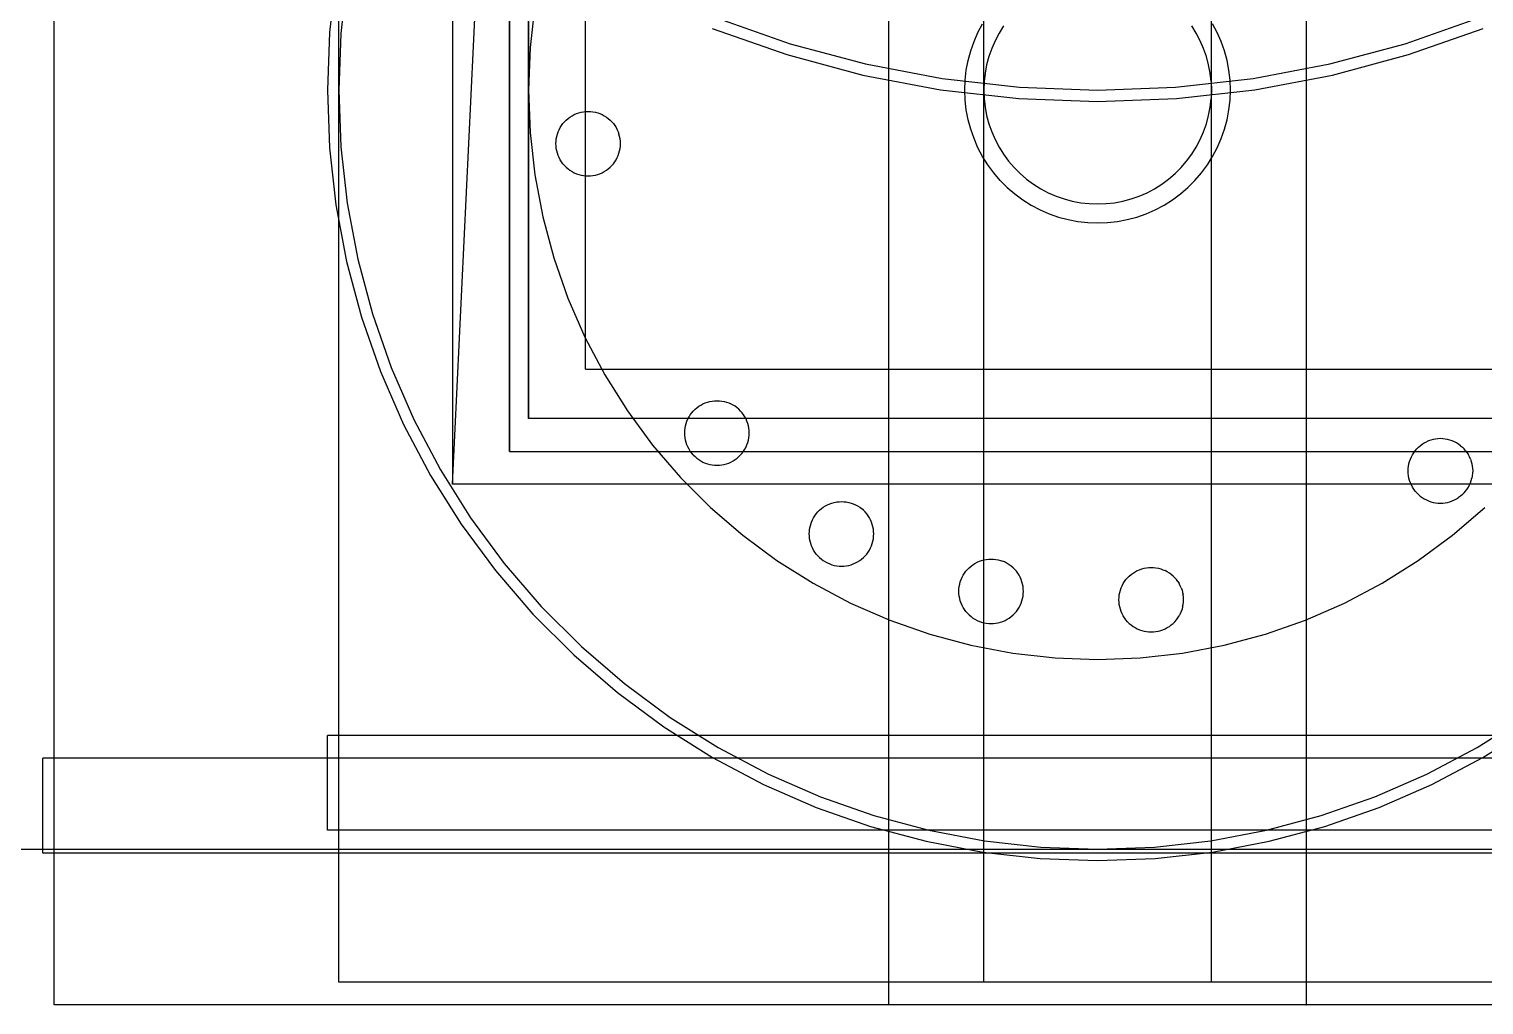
# Model space of a CAD drawing. Header units: millimetres. Extents: x -180 to 1414, y -663 to 972.
# Drawn here: x 1143.7 to 1220.4, y 346.8 to 398.2 of the extents above; entities that cross this region are included whole.
import ezdxf

# ---------------------------------------------------------------- set-up
doc = ezdxf.new("R2010")
doc.units = ezdxf.units.MM
doc.layers.add('TOP', color=8, linetype='Continuous')

msp = doc.modelspace()

# ---------------------------------------------------------------- linework, layer by layer
at = {"layer": 'TOP'}
for p, q in [((1145, 346.8), (1145, 452)), ((1160, 348), (1160, 452)), ((1189, 346.8), (1189, 452)), ((1194, 348), (1194, 452)), ((1206, 348), (1206, 452)), ((1211, 346.8), (1211, 452)), ((1173, 380.288), (1173, 435.288)), ((1170, 432.691), (1170, 377.691)), ((1169, 375.961), (1169, 430.961)), ((1166, 429.23), (1166, 374.23)), ((1166, 374.23), (1168, 415.77)), ((1169, 414.039), (1169, 375.961)), ((1170, 377.691), (1170, 412.309)), ((1173, 380.288), (1173, 409.712)), ((1159.853, 401.051), (1159.514, 398.034)), ((1160.447, 400.962), (1160.112, 397.989)), ((1160.447, 400.962), (1160.112, 397.989)), ((1170.335, 399.471), (1170.084, 397.242)), ((1179.906, 398.802), (1183.788, 397.443)), ((1179.906, 398.802), (1183.788, 397.443)), ((1216.212, 397.443), (1220.094, 398.802)), ((1216.212, 397.443), (1220.094, 398.802)), ((1159.514, 398.034), (1159.4, 395)), ((1160.112, 397.989), (1160, 395)), ((1160.112, 397.989), (1160, 395)), ((1179.687, 398.243), (1183.612, 396.87)), ((1193.484, 397.557), (1193.693, 398.037)), ((1193.693, 398.037), (1193.938, 398.5)), ((1194.804, 398), (1194.594, 397.603)), ((1195.043, 398.38), (1194.804, 398)), ((1205.196, 398), (1204.957, 398.38)), ((1205.406, 397.603), (1205.196, 398)), ((1206.307, 398.037), (1206.062, 398.5)), ((1206.516, 397.557), (1206.307, 398.037)), ((1216.388, 396.87), (1220.313, 398.243)), ((1170.084, 397.242), (1170, 395)), ((1183.788, 397.443), (1187.761, 396.379)), ((1183.788, 397.443), (1187.761, 396.379)), ((1193.311, 397.063), (1193.484, 397.557)), ((1194.594, 397.603), (1194.415, 397.192)), ((1205.585, 397.192), (1205.406, 397.603)), ((1206.689, 397.063), (1206.516, 397.557)), ((1212.239, 396.379), (1216.212, 397.443)), ((1212.239, 396.379), (1216.212, 397.443)), ((1183.612, 396.87), (1187.628, 395.794)), ((1193.078, 396.043), (1193.176, 396.558)), ((1193.176, 396.558), (1193.311, 397.063)), ((1194.267, 396.769), (1194.15, 396.335)), ((1194.415, 397.192), (1194.267, 396.769)), ((1205.733, 396.769), (1205.585, 397.192)), ((1205.85, 396.335), (1205.733, 396.769)), ((1206.824, 396.558), (1206.689, 397.063)), ((1206.922, 396.043), (1206.824, 396.558)), ((1212.372, 395.794), (1216.388, 396.87)), ((1187.628, 395.794), (1191.713, 395.021)), ((1187.761, 396.379), (1191.803, 395.614)), ((1187.761, 396.379), (1191.803, 395.614)), ((1193.02, 395.523), (1193.078, 396.043)), ((1194.067, 395.894), (1194.017, 395.448)), ((1194.15, 396.335), (1194.067, 395.894)), ((1205.933, 395.894), (1205.85, 396.335)), ((1205.983, 395.448), (1205.933, 395.894)), ((1206.98, 395.523), (1206.922, 396.043)), ((1208.197, 395.614), (1212.239, 396.379)), ((1208.197, 395.614), (1212.239, 396.379)), ((1208.287, 395.021), (1212.372, 395.794)), ((1159.4, 395), (1159.514, 391.966)), ((1160, 395), (1160.112, 392.011)), ((1160, 395), (1160.112, 392.011)), ((1170, 395), (1170.084, 392.758)), ((1191.713, 395.021), (1195.845, 394.555)), ((1191.803, 395.614), (1195.89, 395.154)), ((1191.803, 395.614), (1195.89, 395.154)), ((1193, 395), (1193.02, 395.523)), ((1193.02, 394.477), (1193, 395)), ((1194.017, 395.448), (1194, 395)), ((1194, 395), (1194.017, 394.552)), ((1195.89, 395.154), (1200, 395)), ((1195.89, 395.154), (1200, 395)), ((1200, 395), (1204.11, 395.154)), ((1200, 395), (1204.11, 395.154)), ((1204.11, 395.154), (1208.197, 395.614)), ((1204.11, 395.154), (1208.197, 395.614)), ((1204.155, 394.555), (1208.287, 395.021)), ((1205.983, 395.448), (1206, 395)), ((1206, 395), (1205.983, 394.552)), ((1207, 395), (1206.98, 395.523)), ((1206.98, 394.477), (1207, 395)), ((1193.078, 393.957), (1193.02, 394.477)), ((1194.017, 394.552), (1194.067, 394.106)), ((1195.845, 394.555), (1200, 394.4)), ((1200, 394.4), (1204.155, 394.555)), ((1205.933, 394.106), (1205.983, 394.552)), ((1206.922, 393.957), (1206.98, 394.477)), ((1171.902, 393.334), (1171.992, 393.424)), ((1171.992, 393.424), (1172.088, 393.507)), ((1172.088, 393.507), (1172.19, 393.582)), ((1172.19, 393.582), (1172.298, 393.65)), ((1172.298, 393.65), (1172.41, 393.709)), ((1172.41, 393.709), (1172.527, 393.76)), ((1172.527, 393.76), (1172.647, 393.802)), ((1172.647, 393.802), (1172.77, 393.835)), ((1172.77, 393.835), (1172.895, 393.859)), ((1172.895, 393.859), (1173.021, 393.873)), ((1173.021, 393.873), (1173.148, 393.878)), ((1173.148, 393.878), (1173.275, 393.873)), ((1173.275, 393.873), (1173.401, 393.859)), ((1173.401, 393.859), (1173.526, 393.835)), ((1173.526, 393.835), (1173.649, 393.802)), ((1173.649, 393.802), (1173.769, 393.76)), ((1173.769, 393.76), (1173.886, 393.709)), ((1173.886, 393.709), (1173.998, 393.65)), ((1173.998, 393.65), (1174.106, 393.582)), ((1174.106, 393.582), (1174.208, 393.507)), ((1174.208, 393.507), (1174.304, 393.424)), ((1174.304, 393.424), (1174.394, 393.334)), ((1193.176, 393.442), (1193.078, 393.957)), ((1193.311, 392.937), (1193.176, 393.442)), ((1194.067, 394.106), (1194.15, 393.665)), ((1194.15, 393.665), (1194.267, 393.231)), ((1205.733, 393.231), (1205.85, 393.665)), ((1205.85, 393.665), (1205.933, 394.106)), ((1206.689, 392.937), (1206.824, 393.442)), ((1206.824, 393.442), (1206.922, 393.957)), ((1170.084, 392.758), (1170.335, 390.529)), ((1171.491, 392.556), (1171.523, 392.679)), ((1171.523, 392.679), (1171.565, 392.799)), ((1171.565, 392.799), (1171.616, 392.915)), ((1171.616, 392.915), (1171.676, 393.028)), ((1171.676, 393.028), (1171.743, 393.135)), ((1171.743, 393.135), (1171.819, 393.238)), ((1171.819, 393.238), (1171.902, 393.334)), ((1174.394, 393.334), (1174.477, 393.238)), ((1174.477, 393.238), (1174.553, 393.135)), ((1174.553, 393.135), (1174.62, 393.028)), ((1174.62, 393.028), (1174.68, 392.915)), ((1174.68, 392.915), (1174.73, 392.799)), ((1174.73, 392.799), (1174.772, 392.679)), ((1174.805, 392.556), (1174.772, 392.679)), ((1193.484, 392.443), (1193.311, 392.937)), ((1194.267, 393.231), (1194.415, 392.808)), ((1194.415, 392.808), (1194.594, 392.397)), ((1205.406, 392.397), (1205.585, 392.808)), ((1205.585, 392.808), (1205.733, 393.231)), ((1206.516, 392.443), (1206.689, 392.937)), ((1159.514, 391.966), (1159.853, 388.949)), ((1160.112, 392.011), (1160.447, 389.038)), ((1160.112, 392.011), (1160.447, 389.038)), ((1171.448, 392.178), (1171.453, 392.305)), ((1171.453, 392.051), (1171.448, 392.178)), ((1171.453, 392.305), (1171.467, 392.431)), ((1171.467, 391.924), (1171.453, 392.051)), ((1171.467, 392.431), (1171.491, 392.556)), ((1171.491, 391.799), (1171.467, 391.924)), ((1174.829, 392.431), (1174.805, 392.556)), ((1174.805, 391.799), (1174.829, 391.924)), ((1174.843, 392.305), (1174.829, 392.431)), ((1174.829, 391.924), (1174.843, 392.051)), ((1174.848, 392.178), (1174.843, 392.305)), ((1174.843, 392.051), (1174.848, 392.178)), ((1193.693, 391.963), (1193.484, 392.443)), ((1193.938, 391.5), (1193.693, 391.963)), ((1194.594, 392.397), (1194.804, 392)), ((1194.804, 392), (1195.043, 391.62)), ((1204.957, 391.62), (1205.196, 392)), ((1205.196, 392), (1205.406, 392.397)), ((1206.062, 391.5), (1206.307, 391.963)), ((1206.307, 391.963), (1206.516, 392.443)), ((1171.523, 391.677), (1171.491, 391.799)), ((1171.565, 391.557), (1171.523, 391.677)), ((1171.616, 391.44), (1171.565, 391.557)), ((1171.676, 391.328), (1171.616, 391.44)), ((1171.743, 391.22), (1171.676, 391.328)), ((1171.819, 391.118), (1171.743, 391.22)), ((1171.902, 391.021), (1171.819, 391.118)), ((1174.394, 391.021), (1174.477, 391.118)), ((1174.477, 391.118), (1174.553, 391.22)), ((1174.553, 391.22), (1174.62, 391.328)), ((1174.62, 391.328), (1174.68, 391.44)), ((1174.68, 391.44), (1174.73, 391.557)), ((1174.73, 391.557), (1174.772, 391.677)), ((1174.772, 391.677), (1174.805, 391.799)), ((1194.216, 391.057), (1193.938, 391.5)), ((1195.043, 391.62), (1195.309, 391.259)), ((1195.309, 391.259), (1195.602, 390.919)), ((1204.398, 390.919), (1204.691, 391.259)), ((1204.691, 391.259), (1204.957, 391.62)), ((1205.784, 391.057), (1206.062, 391.5)), ((1170.335, 390.529), (1170.752, 388.324)), ((1171.902, 391.021), (1171.992, 390.932)), ((1171.992, 390.932), (1172.088, 390.849)), ((1172.088, 390.849), (1172.19, 390.773)), ((1172.19, 390.773), (1172.298, 390.705)), ((1172.298, 390.705), (1172.41, 390.646)), ((1172.41, 390.646), (1172.527, 390.595)), ((1172.527, 390.595), (1172.647, 390.553)), ((1172.647, 390.553), (1172.77, 390.52)), ((1172.77, 390.52), (1172.895, 390.497)), ((1172.895, 390.497), (1173.021, 390.482)), ((1173.021, 390.482), (1173.148, 390.478)), ((1173.148, 390.478), (1173.275, 390.482)), ((1173.275, 390.482), (1173.401, 390.497)), ((1173.401, 390.497), (1173.526, 390.52)), ((1173.526, 390.52), (1173.649, 390.553)), ((1173.649, 390.553), (1173.769, 390.595)), ((1173.769, 390.595), (1173.886, 390.646)), ((1173.886, 390.646), (1173.998, 390.705)), ((1173.998, 390.705), (1174.106, 390.773)), ((1174.106, 390.773), (1174.208, 390.849)), ((1174.208, 390.849), (1174.304, 390.932)), ((1174.304, 390.932), (1174.394, 391.021)), ((1194.527, 390.636), (1194.216, 391.057)), ((1194.869, 390.239), (1194.527, 390.636)), ((1195.602, 390.919), (1195.919, 390.602)), ((1195.919, 390.602), (1196.259, 390.309)), ((1196.259, 390.309), (1196.62, 390.043)), ((1203.38, 390.043), (1203.741, 390.309)), ((1203.741, 390.309), (1204.081, 390.602)), ((1204.081, 390.602), (1204.398, 390.919)), ((1205.131, 390.239), (1205.473, 390.636)), ((1205.473, 390.636), (1205.784, 391.057)), ((1195.239, 389.869), (1194.869, 390.239)), ((1195.239, 389.869), (1195.636, 389.527)), ((1195.636, 389.527), (1196.057, 389.216)), ((1196.62, 390.043), (1197, 389.804)), ((1197, 389.804), (1197.397, 389.594)), ((1197.397, 389.594), (1197.808, 389.415)), ((1202.192, 389.415), (1202.603, 389.594)), ((1202.603, 389.594), (1203, 389.804)), ((1203, 389.804), (1203.38, 390.043)), ((1203.943, 389.216), (1204.364, 389.527)), ((1204.364, 389.527), (1204.761, 389.869)), ((1204.761, 389.869), (1205.131, 390.239)), ((1159.853, 388.949), (1160.418, 385.966)), ((1160.447, 389.038), (1161.003, 386.099)), ((1160.447, 389.038), (1161.003, 386.099)), ((1196.057, 389.216), (1196.5, 388.938)), ((1196.5, 388.938), (1196.963, 388.693)), ((1197.808, 389.415), (1198.231, 389.267)), ((1198.231, 389.267), (1198.665, 389.15)), ((1198.665, 389.15), (1199.106, 389.067)), ((1199.106, 389.067), (1199.552, 389.017)), ((1199.552, 389.017), (1200, 389)), ((1200, 389), (1200.448, 389.017)), ((1200.448, 389.017), (1200.894, 389.067)), ((1200.894, 389.067), (1201.335, 389.15)), ((1201.335, 389.15), (1201.769, 389.267)), ((1201.769, 389.267), (1202.192, 389.415)), ((1203.037, 388.693), (1203.5, 388.938)), ((1203.5, 388.938), (1203.943, 389.216)), ((1170.752, 388.324), (1171.333, 386.157)), ((1196.963, 388.693), (1197.443, 388.484)), ((1197.443, 388.484), (1197.937, 388.311)), ((1197.937, 388.311), (1198.442, 388.176)), ((1198.442, 388.176), (1198.957, 388.078)), ((1198.957, 388.078), (1199.477, 388.02)), ((1199.477, 388.02), (1200, 388)), ((1200, 388), (1200.523, 388.02)), ((1200.523, 388.02), (1201.043, 388.078)), ((1201.043, 388.078), (1201.558, 388.176)), ((1201.558, 388.176), (1202.063, 388.311)), ((1202.063, 388.311), (1202.557, 388.484)), ((1202.557, 388.484), (1203.037, 388.693)), ((1160.418, 385.966), (1161.204, 383.033)), ((1161.003, 386.099), (1161.777, 383.21)), ((1161.003, 386.099), (1161.777, 383.21)), ((1171.333, 386.157), (1172.074, 384.04)), ((1172.074, 384.04), (1172.971, 381.983)), ((1161.204, 383.033), (1162.207, 380.167)), ((1161.777, 383.21), (1162.765, 380.386)), ((1161.777, 383.21), (1162.765, 380.386)), ((1172.971, 381.983), (1174.019, 380)), ((1162.765, 380.386), (1163.961, 377.645)), ((1162.765, 380.386), (1163.961, 377.645)), ((1162.207, 380.167), (1163.421, 377.384)), ((1173, 380.288), (1227, 380.288)), ((1174.019, 380), (1175.213, 378.1)), ((1175.213, 378.1), (1176.545, 376.295)), ((1178.606, 377.993), (1178.689, 378.09)), ((1178.689, 378.09), (1178.779, 378.18)), ((1178.779, 378.18), (1178.875, 378.263)), ((1178.875, 378.263), (1178.977, 378.338)), ((1178.977, 378.338), (1179.085, 378.406)), ((1179.085, 378.406), (1179.197, 378.465)), ((1179.197, 378.465), (1179.314, 378.516)), ((1179.314, 378.516), (1179.434, 378.558)), ((1179.434, 378.558), (1179.557, 378.591)), ((1179.557, 378.591), (1179.682, 378.614)), ((1179.682, 378.614), (1179.808, 378.629)), ((1179.808, 378.629), (1179.935, 378.633)), ((1179.935, 378.633), (1180.062, 378.629)), ((1180.062, 378.629), (1180.188, 378.614)), ((1180.188, 378.614), (1180.313, 378.591)), ((1180.313, 378.591), (1180.436, 378.558)), ((1180.436, 378.558), (1180.556, 378.516)), ((1180.556, 378.516), (1180.673, 378.465)), ((1180.785, 378.406), (1180.673, 378.465)), ((1180.893, 378.338), (1180.785, 378.406)), ((1180.995, 378.263), (1180.893, 378.338)), ((1181.091, 378.18), (1180.995, 378.263)), ((1181.181, 378.09), (1181.091, 378.18)), ((1181.264, 377.993), (1181.181, 378.09)), ((1163.421, 377.384), (1164.839, 374.7)), ((1163.961, 377.645), (1165.359, 375)), ((1163.961, 377.645), (1165.359, 375)), ((1230, 377.691), (1170, 377.691)), ((1178.254, 377.187), (1178.278, 377.312)), ((1178.278, 377.312), (1178.311, 377.435)), ((1178.311, 377.435), (1178.353, 377.555)), ((1178.353, 377.555), (1178.403, 377.671)), ((1178.403, 377.671), (1178.463, 377.783)), ((1178.463, 377.783), (1178.53, 377.891)), ((1178.53, 377.891), (1178.606, 377.993)), ((1181.34, 377.891), (1181.264, 377.993)), ((1181.407, 377.783), (1181.34, 377.891)), ((1181.467, 377.671), (1181.407, 377.783)), ((1181.518, 377.555), (1181.467, 377.671)), ((1181.56, 377.435), (1181.518, 377.555)), ((1181.592, 377.312), (1181.56, 377.435)), ((1181.616, 377.187), (1181.592, 377.312)), ((1178.235, 376.933), (1178.24, 377.061)), ((1178.24, 376.806), (1178.235, 376.933)), ((1178.24, 377.061), (1178.254, 377.187)), ((1178.254, 376.68), (1178.24, 376.806)), ((1178.278, 376.555), (1178.254, 376.68)), ((1178.311, 376.432), (1178.278, 376.555)), ((1181.56, 376.432), (1181.592, 376.555)), ((1181.592, 376.555), (1181.616, 376.68)), ((1181.63, 377.061), (1181.616, 377.187)), ((1181.616, 376.68), (1181.63, 376.806)), ((1181.635, 376.933), (1181.63, 377.061)), ((1181.63, 376.806), (1181.635, 376.933)), ((1217.445, 376.518), (1217.329, 376.467)), ((1217.565, 376.56), (1217.445, 376.518)), ((1217.688, 376.592), (1217.565, 376.56)), ((1217.813, 376.616), (1217.688, 376.592)), ((1217.939, 376.63), (1217.813, 376.616)), ((1218.067, 376.635), (1217.939, 376.63)), ((1218.194, 376.63), (1218.067, 376.635)), ((1218.32, 376.616), (1218.194, 376.63)), ((1218.445, 376.592), (1218.32, 376.616)), ((1218.568, 376.56), (1218.445, 376.592)), ((1218.688, 376.518), (1218.568, 376.56)), ((1218.804, 376.467), (1218.688, 376.518)), ((1169, 375.961), (1231, 375.961)), ((1176.545, 376.295), (1178.008, 374.595)), ((1178.353, 376.312), (1178.311, 376.432)), ((1178.403, 376.196), (1178.353, 376.312)), ((1178.463, 376.083), (1178.403, 376.196)), ((1178.53, 375.976), (1178.463, 376.083)), ((1178.606, 375.874), (1178.53, 375.976)), ((1178.689, 375.777), (1178.606, 375.874)), ((1178.689, 375.777), (1178.779, 375.687)), ((1181.091, 375.687), (1181.181, 375.777)), ((1181.181, 375.777), (1181.264, 375.874)), ((1181.264, 375.874), (1181.34, 375.976)), ((1181.34, 375.976), (1181.407, 376.083)), ((1181.407, 376.083), (1181.467, 376.196)), ((1181.467, 376.196), (1181.518, 376.312)), ((1181.518, 376.312), (1181.56, 376.432)), ((1216.535, 375.673), (1216.594, 375.785)), ((1216.594, 375.785), (1216.662, 375.893)), ((1216.662, 375.893), (1216.737, 375.995)), ((1216.737, 375.995), (1216.82, 376.091)), ((1216.82, 376.091), (1216.91, 376.181)), ((1216.91, 376.181), (1217.007, 376.264)), ((1217.007, 376.264), (1217.109, 376.34)), ((1217.109, 376.34), (1217.217, 376.407)), ((1217.217, 376.407), (1217.329, 376.467)), ((1218.917, 376.407), (1218.804, 376.467)), ((1219.024, 376.34), (1218.917, 376.407)), ((1219.126, 376.264), (1219.024, 376.34)), ((1219.126, 376.264), (1219.223, 376.181)), ((1219.313, 376.091), (1219.223, 376.181)), ((1219.396, 375.995), (1219.313, 376.091)), ((1219.396, 375.995), (1219.471, 375.893)), ((1219.471, 375.893), (1219.539, 375.785)), ((1219.598, 375.673), (1219.539, 375.785)), ((1165.359, 375), (1166.95, 372.467)), ((1165.359, 375), (1166.95, 372.467)), ((1178.779, 375.687), (1178.875, 375.604)), ((1178.875, 375.604), (1178.977, 375.529)), ((1178.977, 375.529), (1179.085, 375.461)), ((1179.085, 375.461), (1179.197, 375.402)), ((1179.197, 375.402), (1179.314, 375.351)), ((1179.314, 375.351), (1179.434, 375.309)), ((1179.434, 375.309), (1179.557, 375.276)), ((1179.557, 375.276), (1179.682, 375.252)), ((1179.682, 375.252), (1179.808, 375.238)), ((1179.808, 375.238), (1179.935, 375.233)), ((1179.935, 375.233), (1180.062, 375.238)), ((1180.062, 375.238), (1180.188, 375.252)), ((1180.188, 375.252), (1180.313, 375.276)), ((1180.313, 375.276), (1180.436, 375.309)), ((1180.436, 375.309), (1180.556, 375.351)), ((1180.556, 375.351), (1180.673, 375.402)), ((1180.673, 375.402), (1180.785, 375.461)), ((1180.785, 375.461), (1180.893, 375.529)), ((1180.893, 375.529), (1180.995, 375.604)), ((1180.995, 375.604), (1181.091, 375.687)), ((1216.367, 374.935), (1216.371, 375.062)), ((1216.371, 375.062), (1216.386, 375.188)), ((1216.386, 375.188), (1216.409, 375.313)), ((1216.409, 375.313), (1216.442, 375.436)), ((1216.442, 375.436), (1216.484, 375.556)), ((1216.484, 375.556), (1216.535, 375.673)), ((1219.649, 375.556), (1219.598, 375.673)), ((1219.649, 375.556), (1219.691, 375.436)), ((1219.691, 375.436), (1219.724, 375.313)), ((1219.724, 375.313), (1219.748, 375.188)), ((1219.748, 375.188), (1219.762, 375.062)), ((1219.762, 375.062), (1219.767, 374.935)), ((1164.839, 374.7), (1166.455, 372.129)), ((1234, 374.23), (1166, 374.23)), ((1178.008, 374.595), (1179.595, 373.008)), ((1216.371, 374.808), (1216.367, 374.935)), ((1216.386, 374.682), (1216.371, 374.808)), ((1216.409, 374.557), (1216.386, 374.682)), ((1216.442, 374.434), (1216.409, 374.557)), ((1216.484, 374.314), (1216.442, 374.434)), ((1216.535, 374.197), (1216.484, 374.314)), ((1216.594, 374.085), (1216.535, 374.197)), ((1219.539, 374.085), (1219.598, 374.197)), ((1219.598, 374.197), (1219.649, 374.314)), ((1219.649, 374.314), (1219.691, 374.434)), ((1219.691, 374.434), (1219.724, 374.557)), ((1219.748, 374.682), (1219.724, 374.557)), ((1219.762, 374.808), (1219.748, 374.682)), ((1219.767, 374.935), (1219.762, 374.808)), ((1216.662, 373.977), (1216.594, 374.085)), ((1216.737, 373.875), (1216.662, 373.977)), ((1216.82, 373.779), (1216.737, 373.875)), ((1216.82, 373.779), (1216.91, 373.689)), ((1216.91, 373.689), (1217.007, 373.606)), ((1217.007, 373.606), (1217.109, 373.53)), ((1217.109, 373.53), (1217.217, 373.463)), ((1217.217, 373.463), (1217.329, 373.403)), ((1218.804, 373.403), (1218.917, 373.463)), ((1218.917, 373.463), (1219.024, 373.53)), ((1219.126, 373.606), (1219.024, 373.53)), ((1219.223, 373.689), (1219.126, 373.606)), ((1219.313, 373.779), (1219.223, 373.689)), ((1219.313, 373.779), (1219.396, 373.875)), ((1219.396, 373.875), (1219.471, 373.977)), ((1219.471, 373.977), (1219.539, 374.085)), ((1179.595, 373.008), (1181.295, 371.545)), ((1185.095, 372.575), (1185.171, 372.677)), ((1185.171, 372.677), (1185.254, 372.774)), ((1185.254, 372.774), (1185.344, 372.864)), ((1185.344, 372.864), (1185.44, 372.946)), ((1185.44, 372.946), (1185.542, 373.022)), ((1185.542, 373.022), (1185.65, 373.09)), ((1185.65, 373.09), (1185.762, 373.149)), ((1185.762, 373.149), (1185.879, 373.2)), ((1185.879, 373.2), (1185.999, 373.242)), ((1185.999, 373.242), (1186.122, 373.275)), ((1186.122, 373.275), (1186.247, 373.298)), ((1186.247, 373.298), (1186.373, 373.313)), ((1186.373, 373.313), (1186.5, 373.317)), ((1186.5, 373.317), (1186.627, 373.313)), ((1186.627, 373.313), (1186.753, 373.298)), ((1186.753, 373.298), (1186.878, 373.275)), ((1186.878, 373.275), (1187.001, 373.242)), ((1187.001, 373.242), (1187.121, 373.2)), ((1187.121, 373.2), (1187.238, 373.149)), ((1187.238, 373.149), (1187.35, 373.09)), ((1187.35, 373.09), (1187.458, 373.022)), ((1187.458, 373.022), (1187.56, 372.946)), ((1187.656, 372.864), (1187.56, 372.946)), ((1187.746, 372.774), (1187.656, 372.864)), ((1187.829, 372.677), (1187.746, 372.774)), ((1187.905, 372.575), (1187.829, 372.677)), ((1217.329, 373.403), (1217.445, 373.353)), ((1217.445, 373.353), (1217.565, 373.311)), ((1217.565, 373.311), (1217.688, 373.278)), ((1217.688, 373.278), (1217.813, 373.254)), ((1217.813, 373.254), (1217.939, 373.24)), ((1217.939, 373.24), (1218.067, 373.235)), ((1218.067, 373.235), (1218.194, 373.24)), ((1218.194, 373.24), (1218.32, 373.254)), ((1218.32, 373.254), (1218.445, 373.278)), ((1218.445, 373.278), (1218.568, 373.311)), ((1218.568, 373.311), (1218.688, 373.353)), ((1218.688, 373.353), (1218.804, 373.403)), ((1218.705, 371.545), (1220.405, 373.008)), ((1166.455, 372.129), (1168.258, 369.686)), ((1166.95, 372.467), (1168.727, 370.06)), ((1166.95, 372.467), (1168.727, 370.06)), ((1184.819, 371.871), (1184.843, 371.996)), ((1184.843, 371.996), (1184.876, 372.118)), ((1184.876, 372.118), (1184.918, 372.238)), ((1184.918, 372.238), (1184.968, 372.355)), ((1184.968, 372.355), (1185.028, 372.467)), ((1185.028, 372.467), (1185.095, 372.575)), ((1187.972, 372.467), (1187.905, 372.575)), ((1188.032, 372.355), (1187.972, 372.467)), ((1188.082, 372.238), (1188.032, 372.355)), ((1188.124, 372.118), (1188.082, 372.238)), ((1188.157, 371.996), (1188.124, 372.118)), ((1188.181, 371.871), (1188.157, 371.996)), ((1181.295, 371.545), (1183.1, 370.213)), ((1184.8, 371.617), (1184.805, 371.744)), ((1184.805, 371.49), (1184.8, 371.617)), ((1184.805, 371.744), (1184.819, 371.871)), ((1184.819, 371.364), (1184.805, 371.49)), ((1184.843, 371.239), (1184.819, 371.364)), ((1184.876, 371.116), (1184.843, 371.239)), ((1188.124, 371.116), (1188.157, 371.239)), ((1188.157, 371.239), (1188.181, 371.364)), ((1188.195, 371.744), (1188.181, 371.871)), ((1188.181, 371.364), (1188.195, 371.49)), ((1188.2, 371.617), (1188.195, 371.744)), ((1188.195, 371.49), (1188.2, 371.617)), ((1216.9, 370.213), (1218.705, 371.545)), ((1184.918, 370.996), (1184.876, 371.116)), ((1184.968, 370.88), (1184.918, 370.996)), ((1185.028, 370.767), (1184.968, 370.88)), ((1185.095, 370.66), (1185.028, 370.767)), ((1185.171, 370.557), (1185.095, 370.66)), ((1185.254, 370.461), (1185.171, 370.557)), ((1185.254, 370.461), (1185.344, 370.371)), ((1185.344, 370.371), (1185.44, 370.288)), ((1187.56, 370.288), (1187.656, 370.371)), ((1187.656, 370.371), (1187.746, 370.461)), ((1187.746, 370.461), (1187.829, 370.557)), ((1187.829, 370.557), (1187.905, 370.66)), ((1187.905, 370.66), (1187.972, 370.767)), ((1187.972, 370.767), (1188.032, 370.88)), ((1188.032, 370.88), (1188.082, 370.996)), ((1188.082, 370.996), (1188.124, 371.116)), ((1168.258, 369.686), (1170.238, 367.385)), ((1168.727, 370.06), (1170.678, 367.793)), ((1168.727, 370.06), (1170.678, 367.793)), ((1183.1, 370.213), (1185, 369.019)), ((1185.44, 370.288), (1185.542, 370.213)), ((1185.542, 370.213), (1185.65, 370.145)), ((1185.65, 370.145), (1185.762, 370.086)), ((1185.762, 370.086), (1185.879, 370.035)), ((1185.879, 370.035), (1185.999, 369.993)), ((1185.999, 369.993), (1186.122, 369.96)), ((1186.122, 369.96), (1186.247, 369.936)), ((1186.247, 369.936), (1186.373, 369.922)), ((1186.373, 369.922), (1186.5, 369.917)), ((1186.5, 369.917), (1186.627, 369.922)), ((1186.627, 369.922), (1186.753, 369.936)), ((1186.753, 369.936), (1186.878, 369.96)), ((1186.878, 369.96), (1187.001, 369.993)), ((1187.001, 369.993), (1187.121, 370.035)), ((1187.121, 370.035), (1187.238, 370.086)), ((1187.238, 370.086), (1187.35, 370.145)), ((1187.35, 370.145), (1187.458, 370.213)), ((1187.458, 370.213), (1187.56, 370.288)), ((1192.982, 369.548), (1193.057, 369.65)), ((1193.057, 369.65), (1193.14, 369.746)), ((1193.14, 369.746), (1193.23, 369.836)), ((1193.23, 369.836), (1193.326, 369.919)), ((1193.326, 369.919), (1193.429, 369.995)), ((1193.429, 369.995), (1193.536, 370.062)), ((1193.536, 370.062), (1193.649, 370.122)), ((1193.649, 370.122), (1193.765, 370.173)), ((1193.765, 370.173), (1193.885, 370.214)), ((1193.885, 370.214), (1194.008, 370.247)), ((1194.008, 370.247), (1194.133, 370.271)), ((1194.133, 370.271), (1194.259, 370.285)), ((1194.259, 370.285), (1194.386, 370.29)), ((1194.386, 370.29), (1194.513, 370.285)), ((1194.513, 370.285), (1194.64, 370.271)), ((1194.64, 370.271), (1194.765, 370.247)), ((1194.765, 370.247), (1194.887, 370.214)), ((1194.887, 370.214), (1195.007, 370.173)), ((1195.124, 370.122), (1195.007, 370.173)), ((1195.236, 370.062), (1195.124, 370.122)), ((1195.344, 369.995), (1195.236, 370.062)), ((1195.446, 369.919), (1195.344, 369.995)), ((1195.543, 369.836), (1195.446, 369.919)), ((1195.633, 369.746), (1195.543, 369.836)), ((1195.715, 369.65), (1195.633, 369.746)), ((1195.791, 369.548), (1195.715, 369.65)), ((1201.865, 369.553), (1201.972, 369.62)), ((1201.972, 369.62), (1202.085, 369.68)), ((1202.085, 369.68), (1202.201, 369.73)), ((1202.201, 369.73), (1202.321, 369.772)), ((1202.321, 369.772), (1202.444, 369.805)), ((1202.444, 369.805), (1202.569, 369.829)), ((1202.569, 369.829), (1202.695, 369.843)), ((1202.695, 369.843), (1202.822, 369.848)), ((1202.822, 369.848), (1202.949, 369.843)), ((1202.949, 369.843), (1203.076, 369.829)), ((1203.076, 369.829), (1203.201, 369.805)), ((1203.201, 369.805), (1203.323, 369.772)), ((1203.323, 369.772), (1203.443, 369.73)), ((1203.443, 369.73), (1203.56, 369.68)), ((1203.672, 369.62), (1203.56, 369.68)), ((1203.78, 369.553), (1203.672, 369.62)), ((1215, 369.019), (1216.9, 370.213)), ((1185, 369.019), (1186.983, 367.971)), ((1192.691, 368.717), (1192.705, 368.843)), ((1192.705, 368.843), (1192.729, 368.968)), ((1192.729, 368.968), (1192.762, 369.091)), ((1192.762, 369.091), (1192.804, 369.211)), ((1192.804, 369.211), (1192.855, 369.328)), ((1192.855, 369.328), (1192.914, 369.44)), ((1192.914, 369.44), (1192.982, 369.548)), ((1195.859, 369.44), (1195.791, 369.548)), ((1195.918, 369.328), (1195.859, 369.44)), ((1195.969, 369.211), (1195.918, 369.328)), ((1196.011, 369.091), (1195.969, 369.211)), ((1196.044, 368.968), (1196.011, 369.091)), ((1196.067, 368.843), (1196.044, 368.968)), ((1196.082, 368.717), (1196.067, 368.843)), ((1201.24, 368.769), (1201.291, 368.886)), ((1201.291, 368.886), (1201.35, 368.998)), ((1201.35, 368.998), (1201.418, 369.106)), ((1201.418, 369.106), (1201.493, 369.208)), ((1201.493, 369.208), (1201.576, 369.304)), ((1201.576, 369.304), (1201.666, 369.394)), ((1201.666, 369.394), (1201.762, 369.477)), ((1201.762, 369.477), (1201.865, 369.553)), ((1203.882, 369.477), (1203.78, 369.553)), ((1203.979, 369.394), (1203.882, 369.477)), ((1204.068, 369.304), (1203.979, 369.394)), ((1204.151, 369.208), (1204.068, 369.304)), ((1204.227, 369.106), (1204.151, 369.208)), ((1204.227, 369.106), (1204.295, 368.998)), ((1204.354, 368.886), (1204.295, 368.998)), ((1204.405, 368.769), (1204.354, 368.886)), ((1213.017, 367.971), (1215, 369.019)), ((1192.686, 368.59), (1192.691, 368.717)), ((1192.691, 368.463), (1192.686, 368.59)), ((1192.705, 368.337), (1192.691, 368.463)), ((1192.729, 368.212), (1192.705, 368.337)), ((1192.762, 368.089), (1192.729, 368.212)), ((1192.804, 367.969), (1192.762, 368.089)), ((1195.969, 367.969), (1196.011, 368.089)), ((1196.011, 368.089), (1196.044, 368.212)), ((1196.044, 368.212), (1196.067, 368.337)), ((1196.067, 368.337), (1196.082, 368.463)), ((1196.086, 368.59), (1196.082, 368.717)), ((1196.082, 368.463), (1196.086, 368.59)), ((1201.122, 368.148), (1201.127, 368.275)), ((1201.127, 368.021), (1201.122, 368.148)), ((1201.127, 368.275), (1201.141, 368.401)), ((1201.141, 368.401), (1201.165, 368.526)), ((1201.165, 368.526), (1201.198, 368.649)), ((1201.198, 368.649), (1201.24, 368.769)), ((1204.405, 368.769), (1204.447, 368.649)), ((1204.447, 368.649), (1204.48, 368.526)), ((1204.48, 368.526), (1204.503, 368.401)), ((1204.518, 368.275), (1204.503, 368.401)), ((1204.522, 368.148), (1204.518, 368.275)), ((1204.518, 368.021), (1204.522, 368.148)), ((1170.238, 367.385), (1172.385, 365.238)), ((1170.678, 367.793), (1172.793, 365.678)), ((1170.678, 367.793), (1172.793, 365.678)), ((1186.983, 367.971), (1189.04, 367.074)), ((1192.855, 367.852), (1192.804, 367.969)), ((1192.914, 367.74), (1192.855, 367.852)), ((1192.982, 367.632), (1192.914, 367.74)), ((1193.057, 367.53), (1192.982, 367.632)), ((1193.14, 367.434), (1193.057, 367.53)), ((1193.23, 367.344), (1193.14, 367.434)), ((1193.23, 367.344), (1193.326, 367.261)), ((1195.446, 367.261), (1195.543, 367.344)), ((1195.543, 367.344), (1195.633, 367.434)), ((1195.633, 367.434), (1195.715, 367.53)), ((1195.715, 367.53), (1195.791, 367.632)), ((1195.791, 367.632), (1195.859, 367.74)), ((1195.859, 367.74), (1195.918, 367.852)), ((1195.918, 367.852), (1195.969, 367.969)), ((1201.141, 367.895), (1201.127, 368.021)), ((1201.165, 367.77), (1201.141, 367.895)), ((1201.198, 367.647), (1201.165, 367.77)), ((1201.24, 367.527), (1201.198, 367.647)), ((1201.291, 367.41), (1201.24, 367.527)), ((1201.35, 367.298), (1201.291, 367.41)), ((1201.418, 367.19), (1201.35, 367.298)), ((1204.227, 367.19), (1204.295, 367.298)), ((1204.354, 367.41), (1204.295, 367.298)), ((1204.405, 367.527), (1204.354, 367.41)), ((1204.447, 367.647), (1204.405, 367.527)), ((1204.48, 367.77), (1204.447, 367.647)), ((1204.48, 367.77), (1204.503, 367.895)), ((1204.503, 367.895), (1204.518, 368.021)), ((1210.96, 367.074), (1213.017, 367.971)), ((1189.04, 367.074), (1191.157, 366.333)), ((1193.326, 367.261), (1193.429, 367.185)), ((1193.429, 367.185), (1193.536, 367.118)), ((1193.536, 367.118), (1193.649, 367.058)), ((1193.649, 367.058), (1193.765, 367.008)), ((1193.765, 367.008), (1193.885, 366.966)), ((1193.885, 366.966), (1194.008, 366.933)), ((1194.008, 366.933), (1194.133, 366.909)), ((1194.133, 366.909), (1194.259, 366.895)), ((1194.259, 366.895), (1194.386, 366.89)), ((1194.386, 366.89), (1194.513, 366.895)), ((1194.513, 366.895), (1194.64, 366.909)), ((1194.64, 366.909), (1194.765, 366.933)), ((1194.765, 366.933), (1194.887, 366.966)), ((1194.887, 366.966), (1195.007, 367.008)), ((1195.007, 367.008), (1195.124, 367.058)), ((1195.124, 367.058), (1195.236, 367.118)), ((1195.236, 367.118), (1195.344, 367.185)), ((1195.344, 367.185), (1195.446, 367.261)), ((1201.493, 367.088), (1201.418, 367.19)), ((1201.576, 366.992), (1201.493, 367.088)), ((1201.576, 366.992), (1201.666, 366.902)), ((1201.666, 366.902), (1201.762, 366.819)), ((1201.762, 366.819), (1201.865, 366.743)), ((1201.865, 366.743), (1201.972, 366.676)), ((1201.972, 366.676), (1202.085, 366.616)), ((1202.085, 366.616), (1202.201, 366.565)), ((1202.201, 366.565), (1202.321, 366.523)), ((1202.321, 366.523), (1202.444, 366.491)), ((1203.201, 366.491), (1203.323, 366.523)), ((1203.323, 366.523), (1203.443, 366.565)), ((1203.443, 366.565), (1203.56, 366.616)), ((1203.56, 366.616), (1203.672, 366.676)), ((1203.672, 366.676), (1203.78, 366.743)), ((1203.78, 366.743), (1203.882, 366.819)), ((1203.882, 366.819), (1203.979, 366.902)), ((1203.979, 366.902), (1204.068, 366.992)), ((1204.068, 366.992), (1204.151, 367.088)), ((1204.151, 367.088), (1204.227, 367.19)), ((1208.843, 366.333), (1210.96, 367.074)), ((1191.157, 366.333), (1193.324, 365.752)), ((1202.444, 366.491), (1202.569, 366.467)), ((1202.569, 366.467), (1202.695, 366.453)), ((1202.695, 366.453), (1202.822, 366.448)), ((1202.822, 366.448), (1202.949, 366.453)), ((1202.949, 366.453), (1203.076, 366.467)), ((1203.076, 366.467), (1203.201, 366.491)), ((1206.676, 365.752), (1208.843, 366.333)), ((1172.385, 365.238), (1174.686, 363.258)), ((1172.793, 365.678), (1175.06, 363.727)), ((1172.793, 365.678), (1175.06, 363.727)), ((1193.324, 365.752), (1195.529, 365.335)), ((1195.529, 365.335), (1197.758, 365.084)), ((1197.758, 365.084), (1200, 365)), ((1200, 365), (1202.242, 365.084)), ((1202.242, 365.084), (1204.471, 365.335)), ((1204.471, 365.335), (1206.676, 365.752)), ((1175.06, 363.727), (1177.467, 361.95)), ((1175.06, 363.727), (1177.467, 361.95)), ((1174.686, 363.258), (1177.129, 361.455)), ((1177.467, 361.95), (1180, 360.359)), ((1177.467, 361.95), (1180, 360.359)), ((1220, 360.359), (1222.533, 361.95)), ((1220, 360.359), (1222.533, 361.95)), ((1177.129, 361.455), (1179.7, 359.839)), ((1220.3, 359.839), (1222.871, 361.455)), ((1159.514, 361), (1159.4, 361)), ((1159.4, 356), (1159.4, 361)), ((1159.853, 361), (1159.514, 361)), ((1160.418, 361), (1159.853, 361)), ((1160.112, 361), (1160, 361)), ((1160, 356), (1160, 361)), ((1160.447, 361), (1160.112, 361)), ((1161.204, 361), (1160.418, 361)), ((1161.003, 361), (1160.447, 361)), ((1161.777, 361), (1161.003, 361)), ((1162.207, 361), (1161.204, 361)), ((1162.765, 361), (1161.777, 361)), ((1163.421, 361), (1162.207, 361)), ((1163.961, 361), (1162.765, 361)), ((1164.839, 361), (1163.421, 361)), ((1165.359, 361), (1163.961, 361)), ((1166.455, 361), (1164.839, 361)), ((1166.95, 361), (1165.359, 361)), ((1168.258, 361), (1166.455, 361)), ((1168.727, 361), (1166.95, 361)), ((1170.238, 361), (1168.258, 361)), ((1170.678, 361), (1168.727, 361)), ((1172.385, 361), (1170.238, 361)), ((1172.793, 361), (1170.678, 361)), ((1174.686, 361), (1172.385, 361)), ((1175.06, 361), (1172.793, 361)), ((1177.129, 361), (1174.686, 361)), ((1177.467, 361), (1175.06, 361)), ((1179.7, 361), (1177.129, 361)), ((1180, 361), (1177.467, 361)), ((1182.384, 361), (1179.7, 361)), ((1182.645, 361), (1180, 361)), ((1185.167, 361), (1182.384, 361)), ((1185.386, 361), (1182.645, 361)), ((1188.033, 361), (1185.167, 361)), ((1188.21, 361), (1185.386, 361)), ((1190.966, 361), (1188.033, 361)), ((1191.099, 361), (1188.21, 361)), ((1193.949, 361), (1190.966, 361)), ((1194.038, 361), (1191.099, 361)), ((1196.966, 361), (1193.949, 361)), ((1197.011, 361), (1194.038, 361)), ((1200, 361), (1196.966, 361)), ((1200, 361), (1197.011, 361)), ((1203.034, 361), (1200, 361)), ((1202.989, 361), (1200, 361)), ((1205.962, 361), (1202.989, 361)), ((1206.051, 361), (1203.034, 361)), ((1208.901, 361), (1205.962, 361)), ((1209.034, 361), (1206.051, 361)), ((1211.79, 361), (1208.901, 361)), ((1211.967, 361), (1209.034, 361)), ((1214.614, 361), (1211.79, 361)), ((1214.833, 361), (1211.967, 361)), ((1217.355, 361), (1214.614, 361)), ((1217.616, 361), (1214.833, 361)), ((1220, 361), (1217.355, 361)), ((1220.3, 361), (1217.616, 361)), ((1222.533, 361), (1220, 361)), ((1222.871, 361), (1220.3, 361)), ((1144.555, 359.8), (1144.4, 359.8)), ((1144.4, 354.8), (1144.4, 359.8)), ((1145.021, 359.8), (1144.555, 359.8)), ((1145.154, 359.8), (1145, 359.8)), ((1145, 354.8), (1145, 359.8)), ((1145.794, 359.8), (1145.021, 359.8)), ((1145.614, 359.8), (1145.154, 359.8)), ((1146.379, 359.8), (1145.614, 359.8)), ((1146.87, 359.8), (1145.794, 359.8)), ((1147.443, 359.8), (1146.379, 359.8)), ((1148.243, 359.8), (1146.87, 359.8)), ((1148.802, 359.8), (1147.443, 359.8)), ((1149.906, 359.8), (1148.243, 359.8)), ((1150.447, 359.8), (1148.802, 359.8)), ((1151.849, 359.8), (1149.906, 359.8)), ((1152.369, 359.8), (1150.447, 359.8)), ((1154.061, 359.8), (1151.849, 359.8)), ((1154.557, 359.8), (1152.369, 359.8)), ((1156.53, 359.8), (1154.061, 359.8)), ((1156.999, 359.8), (1154.557, 359.8)), ((1159.242, 359.8), (1156.53, 359.8)), ((1159.682, 359.8), (1156.999, 359.8)), ((1162.182, 359.8), (1159.242, 359.8)), ((1162.59, 359.8), (1159.682, 359.8)), ((1165.334, 359.8), (1162.182, 359.8)), ((1165.708, 359.8), (1162.59, 359.8)), ((1168.679, 359.8), (1165.334, 359.8)), ((1169.017, 359.8), (1165.708, 359.8)), ((1172.2, 359.8), (1168.679, 359.8)), ((1172.5, 359.8), (1169.017, 359.8)), ((1175.876, 359.8), (1172.2, 359.8)), ((1176.136, 359.8), (1172.5, 359.8)), ((1179.687, 359.8), (1175.876, 359.8)), ((1179.906, 359.8), (1176.136, 359.8)), ((1183.612, 359.8), (1179.687, 359.8)), ((1179.7, 359.839), (1182.384, 358.421)), ((1183.788, 359.8), (1179.906, 359.8)), ((1180, 360.359), (1182.645, 358.961)), ((1180, 360.359), (1182.645, 358.961)), ((1187.628, 359.8), (1183.612, 359.8)), ((1187.761, 359.8), (1183.788, 359.8)), ((1191.713, 359.8), (1187.628, 359.8)), ((1191.803, 359.8), (1187.761, 359.8)), ((1195.845, 359.8), (1191.713, 359.8)), ((1195.89, 359.8), (1191.803, 359.8)), ((1200, 359.8), (1195.845, 359.8)), ((1200, 359.8), (1195.89, 359.8)), ((1204.155, 359.8), (1200, 359.8)), ((1204.11, 359.8), (1200, 359.8)), ((1208.197, 359.8), (1204.11, 359.8)), ((1208.287, 359.8), (1204.155, 359.8)), ((1212.239, 359.8), (1208.197, 359.8)), ((1212.372, 359.8), (1208.287, 359.8)), ((1216.212, 359.8), (1212.239, 359.8)), ((1216.388, 359.8), (1212.372, 359.8)), ((1220.094, 359.8), (1216.212, 359.8)), ((1220.313, 359.8), (1216.388, 359.8)), ((1217.355, 358.961), (1220, 360.359)), ((1217.355, 358.961), (1220, 360.359)), ((1217.616, 358.421), (1220.3, 359.839)), ((1223.864, 359.8), (1220.094, 359.8)), ((1224.124, 359.8), (1220.313, 359.8)), ((1182.645, 358.961), (1185.386, 357.765)), ((1182.645, 358.961), (1185.386, 357.765)), ((1214.614, 357.765), (1217.355, 358.961)), ((1214.614, 357.765), (1217.355, 358.961)), ((1182.384, 358.421), (1185.167, 357.207)), ((1214.833, 357.207), (1217.616, 358.421)), ((1185.386, 357.765), (1188.21, 356.777)), ((1185.386, 357.765), (1188.21, 356.777)), ((1211.79, 356.777), (1214.614, 357.765)), ((1211.79, 356.777), (1214.614, 357.765)), ((1185.167, 357.207), (1188.033, 356.204)), ((1188.21, 356.777), (1191.099, 356.003)), ((1188.21, 356.777), (1191.099, 356.003)), ((1208.901, 356.003), (1211.79, 356.777)), ((1208.901, 356.003), (1211.79, 356.777)), ((1211.967, 356.204), (1214.833, 357.207)), ((1159.514, 356), (1159.4, 356)), ((1159.853, 356), (1159.514, 356)), ((1160.418, 356), (1159.853, 356)), ((1160.112, 356), (1160, 356)), ((1160.447, 356), (1160.112, 356)), ((1161.204, 356), (1160.418, 356)), ((1161.003, 356), (1160.447, 356)), ((1161.777, 356), (1161.003, 356)), ((1162.207, 356), (1161.204, 356)), ((1162.765, 356), (1161.777, 356)), ((1163.421, 356), (1162.207, 356)), ((1163.961, 356), (1162.765, 356)), ((1164.839, 356), (1163.421, 356)), ((1165.359, 356), (1163.961, 356)), ((1166.455, 356), (1164.839, 356)), ((1166.95, 356), (1165.359, 356)), ((1168.258, 356), (1166.455, 356)), ((1168.727, 356), (1166.95, 356)), ((1170.238, 356), (1168.258, 356)), ((1170.678, 356), (1168.727, 356)), ((1172.385, 356), (1170.238, 356)), ((1172.793, 356), (1170.678, 356)), ((1174.686, 356), (1172.385, 356)), ((1175.06, 356), (1172.793, 356)), ((1177.129, 356), (1174.686, 356)), ((1177.467, 356), (1175.06, 356)), ((1179.7, 356), (1177.129, 356)), ((1180, 356), (1177.467, 356)), ((1182.384, 356), (1179.7, 356)), ((1182.645, 356), (1180, 356)), ((1185.167, 356), (1182.384, 356)), ((1185.386, 356), (1182.645, 356)), ((1188.033, 356), (1185.167, 356)), ((1188.21, 356), (1185.386, 356)), ((1188.033, 356.204), (1190.966, 355.418)), ((1190.966, 356), (1188.033, 356)), ((1191.099, 356), (1188.21, 356)), ((1193.949, 356), (1190.966, 356)), ((1191.099, 356.003), (1194.038, 355.447)), ((1191.099, 356.003), (1194.038, 355.447)), ((1194.038, 356), (1191.099, 356)), ((1196.966, 356), (1193.949, 356)), ((1197.011, 356), (1194.038, 356)), ((1200, 356), (1196.966, 356)), ((1200, 356), (1197.011, 356)), ((1203.034, 356), (1200, 356)), ((1202.989, 356), (1200, 356)), ((1205.962, 356), (1202.989, 356)), ((1206.051, 356), (1203.034, 356)), ((1205.962, 355.447), (1208.901, 356.003)), ((1205.962, 355.447), (1208.901, 356.003)), ((1208.901, 356), (1205.962, 356)), ((1209.034, 356), (1206.051, 356)), ((1211.79, 356), (1208.901, 356)), ((1209.034, 355.418), (1211.967, 356.204)), ((1211.967, 356), (1209.034, 356)), ((1214.614, 356), (1211.79, 356)), ((1214.833, 356), (1211.967, 356)), ((1217.355, 356), (1214.614, 356)), ((1217.616, 356), (1214.833, 356)), ((1220, 356), (1217.355, 356)), ((1220.3, 356), (1217.616, 356)), ((1222.533, 356), (1220, 356)), ((1222.871, 356), (1220.3, 356)), ((1190.966, 355.418), (1193.949, 354.853)), ((1194.038, 355.447), (1197.011, 355.112)), ((1194.038, 355.447), (1197.011, 355.112)), ((1197.011, 355.112), (1200, 355)), ((1197.011, 355.112), (1200, 355)), ((1200, 355), (1202.989, 355.112)), ((1200, 355), (1202.989, 355.112)), ((1202.989, 355.112), (1205.962, 355.447)), ((1202.989, 355.112), (1205.962, 355.447)), ((1206.051, 354.853), (1209.034, 355.418)), ((1097, 355), (1303, 355)), ((1144.555, 354.8), (1144.4, 354.8)), ((1145.021, 354.8), (1144.555, 354.8)), ((1145.154, 354.8), (1145, 354.8)), ((1145.794, 354.8), (1145.021, 354.8)), ((1145.614, 354.8), (1145.154, 354.8)), ((1146.379, 354.8), (1145.614, 354.8)), ((1146.87, 354.8), (1145.794, 354.8)), ((1147.443, 354.8), (1146.379, 354.8)), ((1148.243, 354.8), (1146.87, 354.8)), ((1148.802, 354.8), (1147.443, 354.8)), ((1149.906, 354.8), (1148.243, 354.8)), ((1150.447, 354.8), (1148.802, 354.8)), ((1151.849, 354.8), (1149.906, 354.8)), ((1152.369, 354.8), (1150.447, 354.8)), ((1154.061, 354.8), (1151.849, 354.8)), ((1154.557, 354.8), (1152.369, 354.8)), ((1156.53, 354.8), (1154.061, 354.8)), ((1156.999, 354.8), (1154.557, 354.8)), ((1159.242, 354.8), (1156.53, 354.8)), ((1159.682, 354.8), (1156.999, 354.8)), ((1162.182, 354.8), (1159.242, 354.8)), ((1162.59, 354.8), (1159.682, 354.8)), ((1165.334, 354.8), (1162.182, 354.8)), ((1165.708, 354.8), (1162.59, 354.8)), ((1168.679, 354.8), (1165.334, 354.8)), ((1169.017, 354.8), (1165.708, 354.8)), ((1172.2, 354.8), (1168.679, 354.8)), ((1172.5, 354.8), (1169.017, 354.8)), ((1175.876, 354.8), (1172.2, 354.8)), ((1176.136, 354.8), (1172.5, 354.8)), ((1179.687, 354.8), (1175.876, 354.8)), ((1179.906, 354.8), (1176.136, 354.8)), ((1183.612, 354.8), (1179.687, 354.8)), ((1183.788, 354.8), (1179.906, 354.8)), ((1187.628, 354.8), (1183.612, 354.8)), ((1187.761, 354.8), (1183.788, 354.8)), ((1191.713, 354.8), (1187.628, 354.8)), ((1191.803, 354.8), (1187.761, 354.8)), ((1195.845, 354.8), (1191.713, 354.8)), ((1195.89, 354.8), (1191.803, 354.8)), ((1193.949, 354.853), (1196.966, 354.514)), ((1200, 354.8), (1195.845, 354.8)), ((1200, 354.8), (1195.89, 354.8)), ((1196.966, 354.514), (1200, 354.4)), ((1204.155, 354.8), (1200, 354.8)), ((1204.11, 354.8), (1200, 354.8)), ((1200, 354.4), (1203.034, 354.514)), ((1203.034, 354.514), (1206.051, 354.853)), ((1208.197, 354.8), (1204.11, 354.8)), ((1208.287, 354.8), (1204.155, 354.8)), ((1212.239, 354.8), (1208.197, 354.8)), ((1212.372, 354.8), (1208.287, 354.8)), ((1216.212, 354.8), (1212.239, 354.8)), ((1216.388, 354.8), (1212.372, 354.8)), ((1220.094, 354.8), (1216.212, 354.8)), ((1220.313, 354.8), (1216.388, 354.8)), ((1223.864, 354.8), (1220.094, 354.8)), ((1224.124, 354.8), (1220.313, 354.8)), ((1160.112, 348), (1160, 348)), ((1160.447, 348), (1160.112, 348)), ((1161.003, 348), (1160.447, 348)), ((1161.777, 348), (1161.003, 348)), ((1162.765, 348), (1161.777, 348)), ((1163.961, 348), (1162.765, 348)), ((1165.359, 348), (1163.961, 348)), ((1166.95, 348), (1165.359, 348)), ((1168.727, 348), (1166.95, 348)), ((1170.678, 348), (1168.727, 348)), ((1172.793, 348), (1170.678, 348)), ((1175.06, 348), (1172.793, 348)), ((1177.467, 348), (1175.06, 348)), ((1180, 348), (1177.467, 348)), ((1182.645, 348), (1180, 348)), ((1185.386, 348), (1182.645, 348)), ((1188.21, 348), (1185.386, 348)), ((1191.099, 348), (1188.21, 348)), ((1194.038, 348), (1191.099, 348)), ((1194.017, 348), (1194, 348)), ((1194.067, 348), (1194.017, 348)), ((1197.011, 348), (1194.038, 348)), ((1194.15, 348), (1194.067, 348)), ((1194.267, 348), (1194.15, 348)), ((1194.415, 348), (1194.267, 348)), ((1194.594, 348), (1194.415, 348)), ((1194.804, 348), (1194.594, 348)), ((1195.043, 348), (1194.804, 348)), ((1195.309, 348), (1195.043, 348)), ((1195.602, 348), (1195.309, 348)), ((1195.919, 348), (1195.602, 348)), ((1196.259, 348), (1195.919, 348)), ((1196.62, 348), (1196.259, 348)), ((1197, 348), (1196.62, 348)), ((1197.397, 348), (1197, 348)), ((1200, 348), (1197.011, 348)), ((1197.808, 348), (1197.397, 348)), ((1198.231, 348), (1197.808, 348)), ((1198.665, 348), (1198.231, 348)), ((1199.106, 348), (1198.665, 348)), ((1199.552, 348), (1199.106, 348)), ((1200, 348), (1199.552, 348)), ((1202.989, 348), (1200, 348)), ((1200.448, 348), (1200, 348)), ((1200.894, 348), (1200.448, 348)), ((1201.335, 348), (1200.894, 348)), ((1201.769, 348), (1201.335, 348)), ((1202.192, 348), (1201.769, 348)), ((1202.603, 348), (1202.192, 348)), ((1203, 348), (1202.603, 348)), ((1205.962, 348), (1202.989, 348)), ((1203.38, 348), (1203, 348)), ((1203.741, 348), (1203.38, 348)), ((1204.081, 348), (1203.741, 348)), ((1204.398, 348), (1204.081, 348)), ((1204.691, 348), (1204.398, 348)), ((1204.957, 348), (1204.691, 348)), ((1205.196, 348), (1204.957, 348)), ((1205.406, 348), (1205.196, 348)), ((1205.585, 348), (1205.406, 348)), ((1205.733, 348), (1205.585, 348)), ((1205.85, 348), (1205.733, 348)), ((1205.933, 348), (1205.85, 348)), ((1205.983, 348), (1205.933, 348)), ((1208.901, 348), (1205.962, 348)), ((1206, 348), (1205.983, 348)), ((1211.79, 348), (1208.901, 348)), ((1214.614, 348), (1211.79, 348)), ((1217.355, 348), (1214.614, 348)), ((1220, 348), (1217.355, 348)), ((1222.533, 348), (1220, 348)), ((1145.154, 346.8), (1145, 346.8)), ((1145.614, 346.8), (1145.154, 346.8)), ((1146.379, 346.8), (1145.614, 346.8)), ((1147.443, 346.8), (1146.379, 346.8)), ((1148.802, 346.8), (1147.443, 346.8)), ((1150.447, 346.8), (1148.802, 346.8)), ((1152.369, 346.8), (1150.447, 346.8)), ((1154.557, 346.8), (1152.369, 346.8)), ((1156.999, 346.8), (1154.557, 346.8)), ((1159.682, 346.8), (1156.999, 346.8)), ((1162.59, 346.8), (1159.682, 346.8)), ((1165.708, 346.8), (1162.59, 346.8)), ((1169.017, 346.8), (1165.708, 346.8)), ((1172.5, 346.8), (1169.017, 346.8)), ((1176.136, 346.8), (1172.5, 346.8)), ((1179.906, 346.8), (1176.136, 346.8)), ((1183.788, 346.8), (1179.906, 346.8)), ((1187.761, 346.8), (1183.788, 346.8)), ((1191.803, 346.8), (1187.761, 346.8)), ((1189.031, 346.8), (1189, 346.8)), ((1189.123, 346.8), (1189.031, 346.8)), ((1189.276, 346.8), (1189.123, 346.8)), ((1189.489, 346.8), (1189.276, 346.8)), ((1189.76, 346.8), (1189.489, 346.8)), ((1190.089, 346.8), (1189.76, 346.8)), ((1190.474, 346.8), (1190.089, 346.8)), ((1190.911, 346.8), (1190.474, 346.8)), ((1191.4, 346.8), (1190.911, 346.8)), ((1191.936, 346.8), (1191.4, 346.8)), ((1195.89, 346.8), (1191.803, 346.8)), ((1192.518, 346.8), (1191.936, 346.8)), ((1193.142, 346.8), (1192.518, 346.8)), ((1193.803, 346.8), (1193.142, 346.8)), ((1194.5, 346.8), (1193.803, 346.8)), ((1195.227, 346.8), (1194.5, 346.8)), ((1195.981, 346.8), (1195.227, 346.8)), ((1200, 346.8), (1195.89, 346.8)), ((1196.758, 346.8), (1195.981, 346.8)), ((1197.552, 346.8), (1196.758, 346.8)), ((1198.361, 346.8), (1197.552, 346.8)), ((1199.178, 346.8), (1198.361, 346.8)), ((1200, 346.8), (1199.178, 346.8)), ((1204.11, 346.8), (1200, 346.8)), ((1200.822, 346.8), (1200, 346.8)), ((1201.639, 346.8), (1200.822, 346.8)), ((1202.448, 346.8), (1201.639, 346.8)), ((1203.242, 346.8), (1202.448, 346.8)), ((1204.019, 346.8), (1203.242, 346.8)), ((1204.773, 346.8), (1204.019, 346.8)), ((1208.197, 346.8), (1204.11, 346.8)), ((1205.5, 346.8), (1204.773, 346.8)), ((1206.197, 346.8), (1205.5, 346.8)), ((1206.858, 346.8), (1206.197, 346.8)), ((1207.482, 346.8), (1206.858, 346.8)), ((1208.064, 346.8), (1207.482, 346.8)), ((1208.6, 346.8), (1208.064, 346.8)), ((1212.239, 346.8), (1208.197, 346.8)), ((1209.089, 346.8), (1208.6, 346.8)), ((1209.526, 346.8), (1209.089, 346.8)), ((1209.911, 346.8), (1209.526, 346.8)), ((1210.24, 346.8), (1209.911, 346.8)), ((1210.511, 346.8), (1210.24, 346.8)), ((1210.724, 346.8), (1210.511, 346.8)), ((1210.877, 346.8), (1210.724, 346.8)), ((1210.969, 346.8), (1210.877, 346.8)), ((1210.969, 346.8), (1211, 346.8)), ((1216.212, 346.8), (1212.239, 346.8)), ((1220.094, 346.8), (1216.212, 346.8)), ((1223.864, 346.8), (1220.094, 346.8))]:
    msp.add_line(p, q, dxfattribs=at)

doc.saveas('drawing.dxf')
